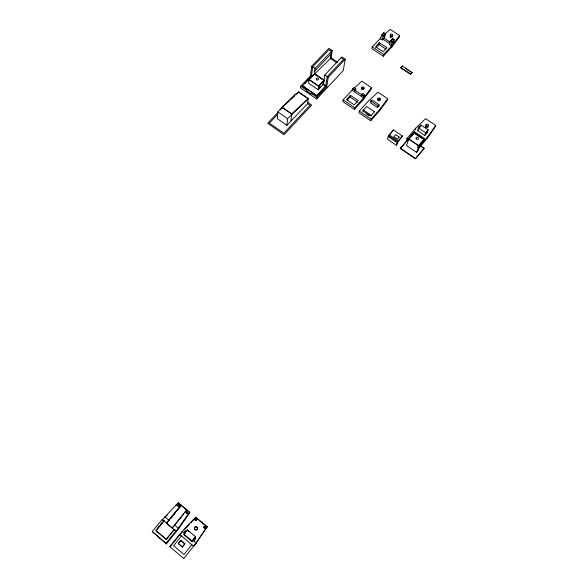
<?xml version="1.0" encoding="UTF-8"?>
<svg xmlns="http://www.w3.org/2000/svg" width="588" height="588" viewBox="0 0 588 588"><rect width="100%" height="100%" fill="white"/><g stroke="black" fill="none" stroke-linecap="round" stroke-linejoin="round"><path stroke-width="0.88" d="M277.815 111.911L277.315 118.651L286.959 125.347L290.92 121.121L291.802 113.874L308.252 98.497L298.586 91.912L282.049 107.141L277.815 111.911L287.576 118.666L286.959 125.347M296.565 94.087L298.586 91.912M290.92 121.121L307.612 103.62L308.252 98.497M316.653 75.609L314.433 74.117L331.088 57.808L332.191 50.546L328.832 48.319L311.699 66.224L310.515 75.837L300.652 86.201L300.461 87.935L316.689 98.975L343.216 70.611L345.237 59.182L341.849 56.933L324.789 75.007L323.385 84.525M311.508 76.131L302.335 86.083L316.697 95.837L325.781 86.142L327.222 76.646L343.546 59.3L341.128 57.697M310.016 78.77L309.038 79.799L318.659 86.311L324.186 80.137L314.573 73.669L309.075 79.446L308.604 83.305L318.174 89.78L323.444 84.172L324.047 80.585M311.897 92.573L311.074 94.043L306.297 90.787L307.112 89.325M304.768 83.518L311.464 76.484L312.662 66.87L329.067 49.708L331.47 51.296L330.375 58.557L336.968 62.953M314.345 74.213L315.08 68.487L332.191 50.546M316.697 95.837L325.833 85.797L322.819 83.761M316.689 98.975L316.932 97.27L326.737 86.789L328.2 77.3L345.237 59.182M318.174 89.78L318.711 85.958L324.186 80.137M319.629 88.229L320.173 84.407M353.204 89.045L343.091 99.85L342.775 101.548L354.417 109.412L363.288 99.629L371.087 89.317L371.484 87.597L361.811 81.159L354.527 87.832M347.258 100.07L350.066 97.013L350.397 95.307L358.166 100.533L354.248 104.84L346.464 99.593L350.397 95.307M352.506 90.449L352.844 88.729L353.917 87.568L355.858 88.862L355.505 90.589L354.439 91.75L354.784 90.03L355.858 88.862M354.417 109.412L354.762 107.736L363.663 97.931L371.484 87.597M361.811 87.957L361.958 87.267L362.928 87.913L362.076 89.376M361.23 96.3L361.598 94.587L362.664 93.418L364.611 94.727L364.237 96.439L363.171 97.608L363.546 95.895L364.611 94.727M380.826 37.83L372.314 46.966L371.932 48.767L383.325 56.22L391.77 47.025L399.178 37.323L399.642 35.508L390.175 29.4L385.111 33.964M359.319 111.103L358.959 112.771L370.712 120.716L379.532 110.823L387.272 100.386L387.712 98.696L377.952 92.191L368.206 101.268L359.319 111.103L371.109 119.063L370.712 120.716M363.288 99.629L363.663 97.931L352.021 90.126M363.046 111.727L363.421 110.052L371.271 115.344M375.805 47.863L378.922 44.512L379.326 42.703L386.933 47.657L383.2 51.707L375.585 46.739L379.326 42.703M380.546 39.036L381.443 35.206L383.824 32.656L385.493 33.736L384.64 37.397L382.274 39.94L380.62 38.859M383.486 34.119L383.824 32.656M382.274 39.94L383.111 36.294L385.493 33.736M371.043 101.202L370.646 102.9L377.496 107.501L378.554 106.318L378.973 104.627L372.101 100.026L371.043 101.202L377.915 105.811L377.496 107.501M383.325 56.22L383.743 54.441L392.211 45.225L399.642 35.508M390.27 35.817L390.623 34.354M390.55 37.154L390.902 35.699M389.396 44.57L390.278 40.94L392.644 38.367L394.32 39.455L393.423 43.086L391.064 45.651L389.396 44.57L390.072 43.835L382.95 39.212M392.292 39.822L392.644 38.367M378.01 99.063L378.18 98.387L379.157 99.041L378.282 100.497M391.064 45.651L391.953 42.027L394.32 39.455M391.77 47.025L392.211 45.225M379.532 110.823L379.958 109.147L387.712 98.696M427.197 131.55L426.124 132.954L426.638 132.491M400.876 67.98L402.479 65.966L412.034 72.618L410.534 74.301L400.876 67.98L402.479 65.966M388.903 135.799L388.19 136.614L397.231 142.73L402.471 136.041L393.431 129.948L388.462 135.637L387.463 139.202L396.459 145.295L397.936 141.914M393.431 129.948L389.844 134.718M410.534 74.301L412.129 72.273M396.459 145.295L397.517 141.767L402.471 136.041M382.884 34.464L382.876 34.075L382.046 35.052M420.457 145.626L424.117 148.485L415.415 158.782L400.281 148.521L407.388 140.047M406.984 138.393L406.47 140.025L407.484 140.716L413.842 133.322L414.378 131.668L424.587 138.518L418.244 145.978L417.693 147.595L418.715 148.286L427.483 137.952L435.135 127.067L435.737 125.406L425.572 118.651L415.826 128.125L406.984 138.393L408.006 139.077L407.484 140.716M424.249 139.496L414.055 132.66L408.756 138.827L406.587 145.603L416.664 152.417L418.061 150.771L419.714 145.971M415.282 129.779L415.826 128.125M417.664 130.646L418.546 127.986L421.015 125.112L428.189 129.897L427.255 132.55L424.808 135.431L417.664 130.646L418.369 129.83M420.567 126.449L421.015 125.112M416.664 152.417L418.311 147.625M419.913 144.597L418.862 146.03L408.653 139.15L413.945 132.991L421.949 138.356M425.808 125.817L426.263 124.48M418.715 148.286L419.273 146.669L428.064 136.313L435.737 125.406M415.415 158.782L424.235 148.169M426.131 127.309L426.587 125.979M424.808 135.431L425.727 132.785L428.189 129.897M427.483 137.952L428.064 136.313M390.785 40.954L391.696 39.793L391.615 40.366M184.948 533.044L186.425 531.273M419.038 127.846L420.06 126.663M194.327 538.468C194.878 537.109 191.938 541.21 193.628 539.402M353.094 88.898L353.131 89.361M185.235 531.148C186.256 529.134 182.692 534.058 184.875 531.625M207.138 526.716L196.105 542.981L183.787 558.6L169.888 546.715L182.295 531.339L195.664 517.139L207.138 526.716L193.775 546.458L179.825 534.396L179.994 534.815M183.566 514.103L172.196 528.09L186.83 509.759L189.674 512.133L176.106 531.251L162.435 519.696L178.326 502.652L181.317 505.518L176.312 511.641M156.041 530.655L164.03 520.909L162.273 519.351L152.263 531.545L166.36 543.929L178.745 528.634L189.806 512.611L189.674 512.133M361.921 94.631L361.598 95.374L361.914 95.153M191.916 544.606L184 554.535L173.614 545.701L181.552 535.844M192.239 541.783L191.982 540.975L195.436 536.646L187.337 529.832L183.875 534.132L184.176 534.977L192.239 541.783L193.217 540.548L196.223 543.378M194.694 538.704L195.672 537.476L195.436 536.646M182.353 546.884L184.83 543.79L180.803 540.379L178.326 543.459L182.427 547.053L184.83 543.79M180.803 540.379L178.399 543.635L182.427 547.053M179.869 534.499L169.888 546.715M180.487 534.205L181.957 532.375M166.36 543.929L166 543.239L175.974 530.927L174.254 529.472L166.286 539.299L174.254 529.472M184.676 512.736L186.903 510.002L181.236 505.268L166.507 523.283L172.196 528.09M181.155 505.019L166.411 523.055L166.61 523.511M170.748 518.447L172.416 516.404M173.526 515.044L175.195 513.001M157.871 527.605L159.01 526.216M160.722 524.129L161.862 522.739M163.978 520.792L155.982 530.545L166.286 539.299M420.383 144.045L423.698 140.15M408.006 139.077L414.378 131.668M400.281 148.521L407.293 140.37M371.109 119.063L379.958 109.147M377.915 105.811L378.973 104.627M383.192 39.367L384.199 38.271M287.576 118.666L308.208 98.843L298.55 92.257M184.875 529.193L189.115 524.687M190.931 522.754L195.782 517.602L195.664 517.139M306.297 90.787L307.936 89.053M277.529 114.535L269.377 123.12L283.857 133.219L310.008 105.259L307.612 103.62M314.756 71.008L331.808 53.111M277.749 112.631L267.65 123.259L284.063 134.711L311.706 105.127L307.267 102.099M280.27 109.978L282.791 107.325M285.32 104.664L295.441 94.021M311.052 77.682L314.529 74.022L321.915 78.998M167.551 514.603L165.118 517.146L164.912 516.676L169.079 520.49M176.062 505.702L178.495 503.159L178.326 502.652M371.293 101.805L371.734 101.004M289.296 100.783L282.019 107.486L291.766 114.212M290.619 99.57L294.588 95.918M381.443 35.206L383.111 36.294M390.278 40.94L391.953 42.027M383.964 38.117L390.109 42.108M378.922 44.512L385.743 48.958M405.353 68.252L408.322 70.192M409.807 71.163L412.034 72.618M372.314 46.966L383.743 54.441M400.972 67.635L410.63 73.956M331.088 57.808L337.681 62.196M311.699 66.224L315.08 68.487M418.546 127.986L425.727 132.785M352.844 88.729L354.784 90.03M355.505 90.589L363.546 95.895M364.237 96.439L364.604 96.682M324.789 75.007L328.2 77.3M350.066 97.013L357.805 102.224M319.607 77.601L321.827 79.093M420.346 145.949L424.117 148.485M408.756 138.827L418.972 145.706M418.244 145.978L419.273 146.669M322.768 84.106L326.737 86.789M366.603 114.123L368.742 115.564M343.091 99.85L354.762 107.736M309.075 79.446L318.711 85.958M389.175 134.821L398.23 140.944M388.462 135.637L397.517 141.767M310.515 75.837L311.464 76.484M400.384 148.205L415.525 158.466M302.379 85.73L316.748 95.491M300.652 86.201L306.385 90.096M311.17 93.352L316.932 97.27M282.049 107.141L291.802 113.874M199.244 520.402L204.33 524.65M178.495 503.159L186.969 510.244L186.83 509.759M196.348 518.079L198.06 519.505M207.219 527.157L204.264 524.312M188.961 531.831L187.337 529.832M185.161 533.757L182.295 531.339L182.449 531.765M183.875 534.132L191.982 540.975M164.03 520.909L163.567 520.659M174.298 529.582L174.871 530.067M180.876 540.556L184.897 543.966M156.261 530.957L166.338 539.519M152.263 531.545L166 543.239M159.12 537.373L159.51 538.101M162.273 519.351L162.648 520.159M175.974 530.927L176.282 531.677M174.665 525.055L178.745 528.634M198.524 519.527L198.634 519.983M380.171 99.629A1.213 1.007 12.1 0 1 379.282 100.717A1.213 1.007 12.1 0 1 377.849 99.982A1.213 1.007 12.1 0 1 378.488 98.762M379.686 98.938A1.213 1.007 12.1 0 1 379.914 99.137M363.707 88.031A1.205 1 10.7 0 1 363.355 89.516A1.205 1 10.7 0 1 361.642 88.869A1.205 1 10.7 0 1 362.59 87.605M391.887 35.706A1.169 0.941 11.5 0 1 392.034 37.162A1.169 0.941 11.5 0 1 390.263 36.897A1.169 0.941 11.5 0 1 390.733 35.537M204.83 528.193A0.779 0.742 -67.2 0 1 203.83 527.561A0.779 0.742 -67.2 0 1 204.712 526.708A0.779 0.742 -67.2 0 1 205.256 527.781M195.378 520.755A0.772 0.742 -63.8 0 1 195.657 519.63A0.772 0.742 -63.8 0 1 196.701 520.013M195.532 527.149A1.566 1.492 -65.4 0 1 197.546 528.546A1.566 1.492 -65.4 0 1 195.517 530.067A1.566 1.492 -65.4 0 1 194.893 527.627M186.852 513.625A0.772 0.742 -60.4 0 1 186.675 512.376A0.772 0.742 -60.4 0 1 187.881 512.64M187.851 513.228A0.772 0.742 -60.4 0 1 187.425 513.633M179.105 506.437A0.772 0.735 -57.2 0 1 177.98 506.106A0.772 0.735 -57.2 0 1 178.634 505.07A0.772 0.735 -57.2 0 1 179.421 505.937M427.763 125.883A1.25 1.044 16 0 1 427.63 127.361A1.25 1.044 16 0 1 425.888 127.104A1.25 1.044 16 0 1 426.021 125.626M426.293 125.501A1.25 1.044 16 0 1 426.601 125.435M304.408 86.811A1.205 1.007 6.7 0 1 304.136 86.664M363.538 96.557L364.237 95.66L363.538 96.557M354.792 90.692L355.49 89.802L354.792 90.692M370.528 101.533L371.226 100.629L370.528 101.533M383.582 36.478L384.596 35.184L383.582 36.478M392.409 42.204L393.423 40.903L392.409 42.204M193.915 540.6L195.378 538.821L193.915 540.6M418.465 127.655L419.531 126.258L418.465 127.655M377.9 106.421L378.569 105.546L377.9 106.421M378.385 106.751L379.054 105.877L378.385 106.751M426.653 133.131L427.674 131.727L426.653 133.131M399.193 137.063L397.429 139.106L393.901 136.725L395.68 134.681L399.193 137.063M374.46 111.779L370.565 116.137L362.708 110.838L366.618 106.502L374.46 111.779M378.224 99.622A1.213 1.007 12.1 0 0 380.282 99.468A1.213 1.007 12.1 0 0 378.959 98.027A1.213 1.007 12.1 0 0 378.224 99.622M361.995 88.494A1.205 1 10.7 0 0 364.046 88.34A1.205 1 10.7 0 0 362.737 86.914A1.205 1 10.7 0 0 361.995 88.494M390.675 35.515A1.169 0.941 11.5 0 0 392.666 35.376A1.169 0.941 11.5 0 0 391.373 34.023A1.169 0.941 11.5 0 0 390.675 35.515M204.918 527.656A0.779 0.75 -67.1 0 0 204.808 526.326A0.779 0.75 -67.1 0 0 203.735 527.12A0.779 0.75 -67.1 0 0 204.918 527.656M196.135 520.556A0.779 0.742 -63.7 0 0 196.37 519.233A0.779 0.742 -63.7 0 0 195.142 519.726A0.779 0.742 -63.7 0 0 196.135 520.556M196.407 529.494A1.573 1.499 -65.3 0 0 196.877 526.826A1.573 1.499 -65.3 0 0 194.407 527.818A1.573 1.499 -65.3 0 0 196.407 529.494M187.285 513.155A0.772 0.742 -60.2 0 0 187.521 511.847A0.772 0.742 -60.2 0 0 186.3 512.332A0.772 0.742 -60.2 0 0 187.285 513.155M178.767 506.033A0.772 0.735 -57.1 0 0 179.009 504.732A0.772 0.735 -57.1 0 0 177.789 505.217A0.772 0.735 -57.1 0 0 178.767 506.033M426.351 125.773A1.25 1.044 15.9 0 0 428.454 125.604A1.25 1.044 15.9 0 0 427.057 124.105A1.25 1.044 15.9 0 0 426.351 125.773M416.267 138.959A1.25 1.058 15.7 0 0 418.377 138.783A1.25 1.058 15.7 0 0 416.988 137.269A1.25 1.058 15.7 0 0 416.267 138.959M316.638 79.799A1.213 1.007 7.5 0 0 318.564 79.196A1.213 1.007 7.5 0 0 316.895 78.072A1.213 1.007 7.5 0 0 316.638 79.799"/></g></svg>
